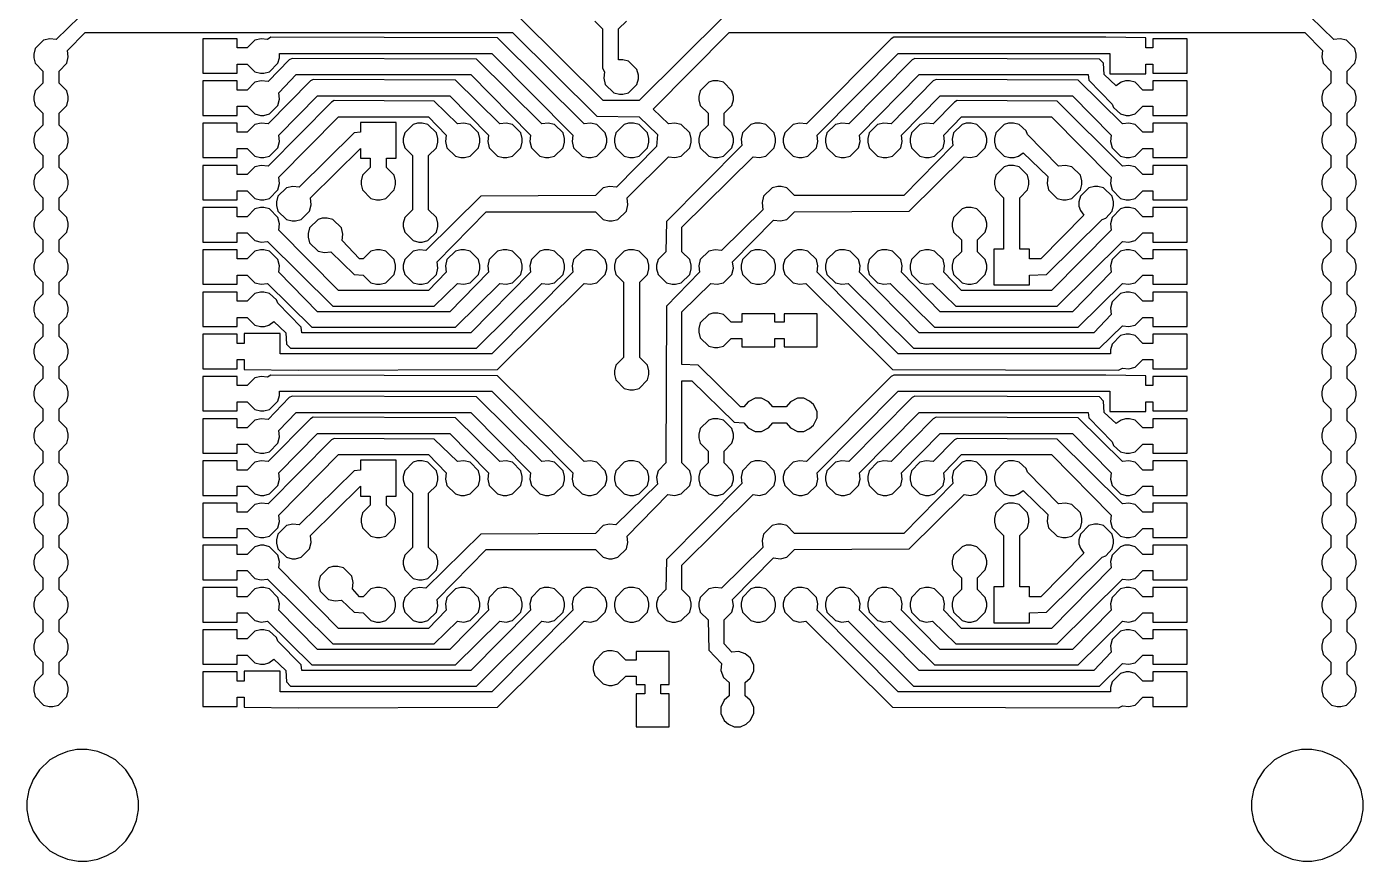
# Model space of a CAD drawing. Header units: millimetres. Extents: x 2 to 82, y 1 to 183.
# Drawn here: x 1.7 to 82.1, y 1.1 to 51.3 of the extents above; entities that cross this region are included whole.
import ezdxf

# ---------------------------------------------------------------- set-up
doc = ezdxf.new("R2010")
doc.units = ezdxf.units.MM
doc.layers.add('Default', color=70, linetype='Continuous')

msp = doc.modelspace()

# ---------------------------------------------------------------- linework, layer by layer
at = {"layer": 'Default'}
for points in [[(4.868333, 51.858333), (3.471333, 50.503667), (3.090333, 50.546), (2.709333, 50.461333), (2.201333, 49.953333), (2.116667, 49.614667), (2.116667, 49.403), (2.201333, 49.064333), (2.667, 48.598667), (2.667, 47.879), (2.201333, 47.413333), (2.116667, 47.074667), (2.116667, 46.863), (2.201333, 46.524333), (2.667, 46.058667), (2.667, 45.339), (2.201333, 44.873333), (2.116667, 44.534667), (2.116667, 44.323), (2.201333, 43.984333), (2.667, 43.518667), (2.667, 42.799), (2.201333, 42.333333), (2.116667, 41.994667), (2.116667, 41.783), (2.201333, 41.444333), (2.667, 40.978667), (2.667, 40.259), (2.201333, 39.793333), (2.116667, 39.454667), (2.116667, 39.243), (2.201333, 38.904333), (2.667, 38.438667), (2.667, 37.719), (2.201333, 37.253333), (2.116667, 36.914667), (2.116667, 36.703), (2.201333, 36.364333), (2.667, 35.898667), (2.667, 35.179), (2.201333, 34.713333), (2.116667, 34.374667), (2.116667, 34.163), (2.201333, 33.824333), (2.667, 33.358667), (2.667, 32.639), (2.201333, 32.173333), (2.116667, 31.834667), (2.116667, 31.623), (2.201333, 31.284333), (2.667, 30.818667), (2.667, 30.099), (2.201333, 29.633333), (2.116667, 29.294667), (2.116667, 29.083), (2.201333, 28.744333), (2.667, 28.278667), (2.667, 27.559), (2.201333, 27.093333), (2.116667, 26.754667), (2.116667, 26.543), (2.201333, 26.204333), (2.667, 25.738667), (2.667, 25.019), (2.201333, 24.553333), (2.116667, 24.214667), (2.116667, 24.003), (2.201333, 23.664333), (2.667, 23.198667), (2.667, 22.479), (2.201333, 22.013333), (2.116667, 21.674667), (2.116667, 21.463), (2.201333, 21.124333), (2.667, 20.658667), (2.667, 19.939), (2.201333, 19.473333), (2.116667, 19.134667), (2.116667, 18.923), (2.201333, 18.584333), (2.667, 18.118667), (2.667, 17.399), (2.201333, 16.933333), (2.116667, 16.594667), (2.116667, 16.383), (2.201333, 16.044333), (2.667, 15.578667), (2.667, 14.859), (2.201333, 14.393333), (2.116667, 14.054667), (2.116667, 13.843), (2.201333, 13.504333), (2.667, 13.038667), (2.667, 12.319), (2.201333, 11.853333), (2.116667, 11.514667), (2.116667, 11.303), (2.201333, 10.964333), (2.709333, 10.456333), (3.048, 10.371667), (3.259667, 10.371667), (3.598333, 10.456333), (4.106333, 10.964333), (4.191, 11.303), (4.191, 11.514667), (4.106333, 11.853333), (3.640667, 12.319), (3.640667, 13.038667), (4.106333, 13.504333), (4.191, 13.843), (4.191, 14.054667), (4.106333, 14.393333), (3.640667, 14.859), (3.640667, 15.578667), (4.106333, 16.044333), (4.191, 16.383), (4.191, 16.594667), (4.106333, 16.933333), (3.640667, 17.399), (3.640667, 18.118667), (4.106333, 18.584333), (4.191, 18.923), (4.191, 19.134667), (4.106333, 19.473333), (3.640667, 19.939), (3.640667, 20.658667), (4.106333, 21.124333), (4.191, 21.463), (4.191, 21.674667), (4.106333, 22.013333), (3.640667, 22.479), (3.640667, 23.198667), (4.106333, 23.664333), (4.191, 24.003), (4.191, 24.214667), (4.106333, 24.553333), (3.640667, 25.019), (3.640667, 25.738667), (4.106333, 26.204333), (4.191, 26.543), (4.191, 26.754667), (4.106333, 27.093333), (3.640667, 27.559), (3.640667, 28.278667), (4.106333, 28.744333), (4.191, 29.083), (4.191, 29.294667), (4.106333, 29.633333), (3.640667, 30.099), (3.640667, 30.818667), (4.106333, 31.284333), (4.191, 31.623), (4.191, 31.834667), (4.106333, 32.173333), (3.640667, 32.639), (3.640667, 33.358667), (4.106333, 33.824333), (4.191, 34.163), (4.191, 34.374667), (4.106333, 34.713333), (3.640667, 35.179), (3.640667, 35.898667), (4.106333, 36.364333), (4.191, 36.703), (4.191, 36.914667), (4.106333, 37.253333), (3.640667, 37.719), (3.640667, 38.438667), (4.106333, 38.904333), (4.191, 39.243), (4.191, 39.454667), (4.106333, 39.793333), (3.640667, 40.259), (3.640667, 40.978667), (4.106333, 41.444333), (4.191, 41.783), (4.191, 41.994667), (4.106333, 42.333333), (3.640667, 42.799), (3.640667, 43.518667), (4.106333, 43.984333), (4.191, 44.323), (4.191, 44.534667), (4.106333, 44.873333), (3.640667, 45.339), (3.640667, 46.058667), (4.106333, 46.524333), (4.191, 46.863), (4.191, 47.074667), (4.106333, 47.413333), (3.640667, 47.879), (3.640667, 48.598667), (4.106333, 49.064333), (4.191, 49.445333), (4.148667, 49.826333), (5.207, 50.927), (30.903333, 50.927), (35.983333, 45.889333), (38.523333, 45.847), (39.624, 44.788667), (39.581667, 44.069), (37.168667, 41.613667), (36.745333, 41.656), (36.364333, 41.571333), (35.898667, 41.105667), (28.998333, 41.063333), (25.696333, 37.803667), (25.315333, 37.846), (24.934333, 37.761333), (24.426333, 37.253333), (24.341667, 36.914667), (24.341667, 36.703), (24.426333, 36.364333), (24.934333, 35.856333), (25.273, 35.771667), (25.484667, 35.771667), (25.823333, 35.856333), (26.331333, 36.364333), (26.416, 36.745333), (26.373667, 37.126333), (29.337, 40.132), (35.898667, 40.132), (36.364333, 39.666333), (36.703, 39.581667), (36.914667, 39.581667), (37.253333, 39.666333), (37.761333, 40.174333), (37.846, 40.555333), (37.803667, 40.978667), (40.301333, 43.434), (40.682333, 43.391667), (41.063333, 43.476333), (41.571333, 43.984333), (41.656, 44.323), (41.656, 44.534667), (41.571333, 44.873333), (41.063333, 45.381333), (40.682333, 45.466), (40.301333, 45.423667), (39.37, 46.312667), (43.942, 50.927), (78.570667, 50.927), (79.629, 49.826333), (79.586667, 49.445333), (79.671333, 49.064333), (80.137, 48.598667), (80.137, 47.879), (79.671333, 47.413333), (79.586667, 47.074667), (79.586667, 46.863), (79.671333, 46.524333), (80.137, 46.058667), (80.137, 45.339), (79.671333, 44.873333), (79.586667, 44.534667), (79.586667, 44.323), (79.671333, 43.984333), (80.137, 43.518667), (80.137, 42.799), (79.671333, 42.333333), (79.586667, 41.994667), (79.586667, 41.783), (79.671333, 41.444333), (80.137, 40.978667), (80.137, 40.259), (79.671333, 39.793333), (79.586667, 39.454667), (79.586667, 39.243), (79.671333, 38.904333), (80.137, 38.438667), (80.137, 37.719), (79.671333, 37.253333), (79.586667, 36.914667), (79.586667, 36.703), (79.671333, 36.364333), (80.137, 35.898667), (80.137, 35.179), (79.671333, 34.713333), (79.586667, 34.374667), (79.586667, 34.163), (79.671333, 33.824333), (80.137, 33.358667), (80.137, 32.639), (79.671333, 32.173333), (79.586667, 31.834667), (79.586667, 31.623), (79.671333, 31.284333), (80.137, 30.818667), (80.137, 30.099), (79.671333, 29.633333), (79.586667, 29.294667), (79.586667, 29.083), (79.671333, 28.744333), (80.137, 28.278667), (80.137, 27.559), (79.671333, 27.093333), (79.586667, 26.754667), (79.586667, 26.543), (79.671333, 26.204333), (80.137, 25.738667), (80.137, 25.019), (79.671333, 24.553333), (79.586667, 24.214667), (79.586667, 24.003), (79.671333, 23.664333), (80.137, 23.198667), (80.137, 22.479), (79.671333, 22.013333), (79.586667, 21.674667), (79.586667, 21.463), (79.671333, 21.124333), (80.137, 20.658667), (80.137, 19.939), (79.671333, 19.473333), (79.586667, 19.134667), (79.586667, 18.923), (79.671333, 18.584333), (80.137, 18.118667), (80.137, 17.399), (79.671333, 16.933333), (79.586667, 16.594667), (79.586667, 16.383), (79.671333, 16.044333), (80.137, 15.578667), (80.137, 14.859), (79.671333, 14.393333), (79.586667, 14.054667), (79.586667, 13.843), (79.671333, 13.504333), (80.137, 13.038667), (80.137, 12.319), (79.671333, 11.853333), (79.586667, 11.514667), (79.586667, 11.303), (79.671333, 10.964333), (80.179333, 10.456333), (80.518, 10.371667), (80.729667, 10.371667), (81.068333, 10.456333), (81.576333, 10.964333), (81.661, 11.303), (81.661, 11.514667), (81.576333, 11.853333), (81.110667, 12.319), (81.110667, 13.038667), (81.576333, 13.504333), (81.661, 13.843), (81.661, 14.054667), (81.576333, 14.393333), (81.110667, 14.859), (81.110667, 15.578667), (81.576333, 16.044333), (81.661, 16.383), (81.661, 16.594667), (81.576333, 16.933333), (81.110667, 17.399), (81.110667, 18.118667), (81.576333, 18.584333), (81.661, 18.923), (81.661, 19.134667), (81.576333, 19.473333), (81.110667, 19.939), (81.110667, 20.658667), (81.576333, 21.124333), (81.661, 21.463), (81.661, 21.674667), (81.576333, 22.013333), (81.110667, 22.479), (81.110667, 23.198667), (81.576333, 23.664333), (81.661, 24.003), (81.661, 24.214667), (81.576333, 24.553333), (81.110667, 25.019), (81.110667, 25.738667), (81.576333, 26.204333), (81.661, 26.543), (81.661, 26.754667), (81.576333, 27.093333), (81.110667, 27.559), (81.110667, 28.278667), (81.576333, 28.744333), (81.661, 29.083), (81.661, 29.294667), (81.576333, 29.633333), (81.110667, 30.099), (81.110667, 30.818667), (81.576333, 31.284333), (81.661, 31.623), (81.661, 31.834667), (81.576333, 32.173333), (81.110667, 32.639), (81.110667, 33.358667), (81.576333, 33.824333), (81.661, 34.163), (81.661, 34.374667), (81.576333, 34.713333), (81.110667, 35.179), (81.110667, 35.898667), (81.576333, 36.364333), (81.661, 36.703), (81.661, 36.914667), (81.576333, 37.253333), (81.110667, 37.719), (81.110667, 38.438667), (81.576333, 38.904333), (81.661, 39.243), (81.661, 39.454667), (81.576333, 39.793333), (81.110667, 40.259), (81.110667, 40.978667), (81.576333, 41.444333), (81.661, 41.783), (81.661, 41.994667), (81.576333, 42.333333), (81.110667, 42.799), (81.110667, 43.518667), (81.576333, 43.984333), (81.661, 44.323), (81.661, 44.534667), (81.576333, 44.873333), (81.110667, 45.339), (81.110667, 46.058667), (81.576333, 46.524333), (81.661, 46.863), (81.661, 47.074667), (81.576333, 47.413333), (81.110667, 47.879), (81.110667, 48.598667), (81.576333, 49.064333), (81.661, 49.403), (81.661, 49.614667), (81.576333, 49.953333), (81.068333, 50.461333), (80.687333, 50.546), (80.306333, 50.503667), (78.909333, 51.858333)], [(43.603333, 51.858333), (38.523333, 46.820667), (36.364333, 46.820667), (31.284333, 51.858333)], [(35.856333, 51.604333), (36.322, 51.138667), (36.322, 48.768), (36.449, 48.556333), (36.406667, 48.175333), (36.491333, 47.794333), (36.999333, 47.286333), (37.338, 47.201667), (37.549667, 47.201667), (37.888333, 47.286333), (38.396333, 47.794333), (38.481, 48.133), (38.481, 48.344667), (38.396333, 48.683333), (37.888333, 49.191333), (37.549667, 49.276), (37.295667, 49.276), (37.295667, 51.138667), (37.761333, 51.604333)], [(16.383, 50.630667), (16.383, 50.630667), (16.171333, 50.503667), (15.790333, 50.546), (15.409333, 50.461333), (14.943667, 49.995667), (14.351, 49.995667), (14.351, 50.546), (12.276667, 50.546), (12.276667, 48.471667), (14.351, 48.471667), (14.351, 49.022), (14.943667, 49.022), (15.409333, 48.556333), (15.748, 48.471667), (15.959667, 48.471667), (16.298333, 48.556333), (16.806333, 49.064333), (16.891, 49.403), (16.891, 49.657), (29.675667, 49.657), (34.544, 44.746333), (34.501667, 44.365333), (34.586333, 43.984333), (35.094333, 43.476333), (35.433, 43.391667), (35.644667, 43.391667), (35.983333, 43.476333), (36.491333, 43.984333), (36.576, 44.323), (36.576, 44.534667), (36.491333, 44.873333), (35.983333, 45.381333), (35.602333, 45.466), (35.221333, 45.423667), (30.014333, 50.588333), (16.383, 50.630667)], [(53.848, 50.630667), (53.848, 50.630667), (53.678667, 50.546), (48.598667, 45.423667), (48.175333, 45.466), (47.794333, 45.381333), (47.286333, 44.873333), (47.201667, 44.534667), (47.201667, 44.323), (47.286333, 43.984333), (47.794333, 43.476333), (48.133, 43.391667), (48.344667, 43.391667), (48.683333, 43.476333), (49.191333, 43.984333), (49.276, 44.365333), (49.233667, 44.746333), (54.102, 49.657), (66.844333, 49.657), (66.844333, 48.429333), (69.003333, 48.429333), (69.003333, 49.022), (69.426667, 49.022), (69.426667, 48.471667), (71.501, 48.471667), (71.501, 50.546), (69.426667, 50.546), (69.426667, 49.995667), (69.003333, 49.995667), (69.003333, 50.588333), (66.590333, 50.630667), (53.848, 50.630667)], [(17.653, 49.360667), (17.653, 49.360667), (17.483667, 49.276), (16.213667, 47.963667), (15.790333, 48.006), (15.409333, 47.921333), (14.943667, 47.455667), (14.351, 47.455667), (14.351, 48.006), (12.276667, 48.006), (12.276667, 45.931667), (14.351, 45.931667), (14.351, 46.482), (14.943667, 46.482), (15.409333, 46.016333), (15.748, 45.931667), (15.959667, 45.931667), (16.298333, 46.016333), (16.806333, 46.524333), (16.891, 46.905333), (16.848667, 47.286333), (17.907, 48.387), (28.405667, 48.387), (32.004, 44.746333), (31.961667, 44.365333), (32.046333, 43.984333), (32.554333, 43.476333), (32.893, 43.391667), (33.104667, 43.391667), (33.443333, 43.476333), (33.951333, 43.984333), (34.036, 44.323), (34.036, 44.534667), (33.951333, 44.873333), (33.443333, 45.381333), (33.062333, 45.466), (32.681333, 45.423667), (28.744333, 49.318333), (17.653, 49.360667)], [(55.118, 49.360667), (55.118, 49.360667), (54.948667, 49.276), (51.138667, 45.423667), (50.715333, 45.466), (50.334333, 45.381333), (49.826333, 44.873333), (49.741667, 44.534667), (49.741667, 44.323), (49.826333, 43.984333), (50.334333, 43.476333), (50.673, 43.391667), (50.884667, 43.391667), (51.223333, 43.476333), (51.731333, 43.984333), (51.816, 44.365333), (51.773667, 44.746333), (55.372, 48.387), (65.532, 48.387), (65.574333, 48.048333), (66.971333, 46.609), (67.056, 46.397333), (67.479333, 46.016333), (67.818, 45.931667), (68.029667, 45.931667), (68.368333, 46.016333), (68.834, 46.482), (69.426667, 46.482), (69.426667, 45.931667), (71.501, 45.931667), (71.501, 48.006), (69.426667, 48.006), (69.426667, 47.455667), (68.834, 47.455667), (68.368333, 47.921333), (68.029667, 48.006), (67.775667, 48.006), (67.521667, 47.921333), (67.225333, 47.709667), (66.505667, 48.387), (66.463333, 49.064333), (66.209333, 49.318333), (55.118, 49.360667)], [(18.923, 48.090667), (18.923, 48.090667), (18.753667, 48.006), (16.213667, 45.423667), (15.790333, 45.466), (15.409333, 45.381333), (14.943667, 44.915667), (14.351, 44.915667), (14.351, 45.466), (12.276667, 45.466), (12.276667, 43.391667), (14.351, 43.391667), (14.351, 43.942), (14.943667, 43.942), (15.409333, 43.476333), (15.748, 43.391667), (15.959667, 43.391667), (16.298333, 43.476333), (16.806333, 43.984333), (16.891, 44.365333), (16.848667, 44.746333), (19.177, 47.117), (27.135667, 47.117), (29.464, 44.746333), (29.421667, 44.365333), (29.506333, 43.984333), (30.014333, 43.476333), (30.353, 43.391667), (30.564667, 43.391667), (30.903333, 43.476333), (31.411333, 43.984333), (31.496, 44.323), (31.496, 44.534667), (31.411333, 44.873333), (30.903333, 45.381333), (30.522333, 45.466), (30.141333, 45.423667), (27.474333, 48.048333), (18.923, 48.090667)], [(42.968333, 48.006), (42.968333, 48.006), (42.714333, 47.921333), (42.206333, 47.413333), (42.121667, 47.074667), (42.121667, 46.863), (42.206333, 46.524333), (42.672, 46.058667), (42.672, 45.339), (42.206333, 44.873333), (42.121667, 44.534667), (42.121667, 44.323), (42.206333, 43.984333), (42.714333, 43.476333), (43.053, 43.391667), (43.264667, 43.391667), (43.603333, 43.476333), (44.111333, 43.984333), (44.196, 44.323), (44.196, 44.534667), (44.111333, 44.873333), (43.645667, 45.339), (43.645667, 46.058667), (44.111333, 46.524333), (44.196, 46.863), (44.196, 47.074667), (44.111333, 47.413333), (43.603333, 47.921333), (43.264667, 48.006), (42.968333, 48.006)], [(56.388, 48.090667), (56.388, 48.090667), (56.218667, 48.006), (53.678667, 45.423667), (53.255333, 45.466), (52.874333, 45.381333), (52.366333, 44.873333), (52.281667, 44.534667), (52.281667, 44.323), (52.366333, 43.984333), (52.874333, 43.476333), (53.213, 43.391667), (53.424667, 43.391667), (53.763333, 43.476333), (54.271333, 43.984333), (54.356, 44.365333), (54.313667, 44.746333), (56.642, 47.117), (64.600667, 47.117), (66.929, 44.746333), (66.886667, 44.365333), (66.971333, 43.984333), (67.479333, 43.476333), (67.818, 43.391667), (68.029667, 43.391667), (68.368333, 43.476333), (68.834, 43.942), (69.426667, 43.942), (69.426667, 43.391667), (71.501, 43.391667), (71.501, 45.466), (69.426667, 45.466), (69.426667, 44.915667), (68.834, 44.915667), (68.368333, 45.381333), (67.987333, 45.466), (67.606333, 45.423667), (64.939333, 48.048333), (56.388, 48.090667)], [(20.193, 46.820667), (20.193, 46.820667), (20.023667, 46.736), (16.213667, 42.883667), (15.790333, 42.926), (15.409333, 42.841333), (14.943667, 42.375667), (14.351, 42.375667), (14.351, 42.926), (12.276667, 42.926), (12.276667, 40.851667), (14.351, 40.851667), (14.351, 41.402), (14.943667, 41.402), (15.409333, 40.936333), (15.748, 40.851667), (15.959667, 40.851667), (16.298333, 40.936333), (16.806333, 41.444333), (16.891, 41.825333), (16.848667, 42.206333), (20.447, 45.847), (25.865667, 45.847), (26.924, 44.746333), (26.881667, 44.365333), (26.966333, 43.984333), (27.474333, 43.476333), (27.813, 43.391667), (28.024667, 43.391667), (28.363333, 43.476333), (28.871333, 43.984333), (28.956, 44.323), (28.956, 44.534667), (28.871333, 44.873333), (28.363333, 45.381333), (27.982333, 45.466), (27.601333, 45.423667), (26.204333, 46.778333), (20.193, 46.820667)], [(57.658, 46.820667), (57.658, 46.820667), (57.488667, 46.736), (56.218667, 45.423667), (55.795333, 45.466), (55.414333, 45.381333), (54.906333, 44.873333), (54.821667, 44.534667), (54.821667, 44.323), (54.906333, 43.984333), (55.414333, 43.476333), (55.753, 43.391667), (55.964667, 43.391667), (56.303333, 43.476333), (56.811333, 43.984333), (56.896, 44.365333), (56.853667, 44.746333), (57.912, 45.847), (63.330667, 45.847), (66.929, 42.206333), (66.886667, 41.825333), (66.971333, 41.444333), (67.479333, 40.936333), (67.818, 40.851667), (68.029667, 40.851667), (68.368333, 40.936333), (68.834, 41.402), (69.426667, 41.402), (69.426667, 40.851667), (71.501, 40.851667), (71.501, 42.926), (69.426667, 42.926), (69.426667, 42.375667), (68.834, 42.375667), (68.368333, 42.841333), (67.987333, 42.926), (67.606333, 42.883667), (63.669333, 46.778333), (57.658, 46.820667)], [(21.759333, 45.508333), (21.759333, 45.508333), (21.759333, 44.915667), (21.378333, 44.873333), (18.076333, 41.613667), (17.695333, 41.656), (17.314333, 41.571333), (16.806333, 41.063333), (16.721667, 40.724667), (16.721667, 40.513), (16.806333, 40.174333), (17.314333, 39.666333), (17.653, 39.581667), (17.864667, 39.581667), (18.203333, 39.666333), (18.711333, 40.174333), (18.796, 40.555333), (18.753667, 40.978667), (21.759333, 43.942), (21.759333, 43.349333), (22.352, 43.349333), (22.352, 42.799), (21.886333, 42.333333), (21.801667, 41.994667), (21.801667, 41.783), (21.886333, 41.444333), (22.394333, 40.936333), (22.733, 40.851667), (22.944667, 40.851667), (23.283333, 40.936333), (23.791333, 41.444333), (23.876, 41.783), (23.876, 41.994667), (23.791333, 42.333333), (23.325667, 42.799), (23.325667, 43.349333), (23.918333, 43.349333), (23.918333, 45.508333), (21.759333, 45.508333)], [(25.188333, 45.466), (25.188333, 45.466), (24.934333, 45.381333), (24.426333, 44.873333), (24.341667, 44.534667), (24.341667, 44.323), (24.426333, 43.984333), (24.892, 43.518667), (24.892, 40.259), (24.426333, 39.793333), (24.341667, 39.454667), (24.341667, 39.243), (24.426333, 38.904333), (24.934333, 38.396333), (25.273, 38.311667), (25.484667, 38.311667), (25.823333, 38.396333), (26.331333, 38.904333), (26.416, 39.243), (26.416, 39.454667), (26.331333, 39.793333), (25.865667, 40.259), (25.865667, 43.518667), (26.331333, 43.984333), (26.416, 44.323), (26.416, 44.534667), (26.331333, 44.873333), (25.823333, 45.381333), (25.484667, 45.466), (25.188333, 45.466)], [(58.208333, 45.466), (58.208333, 45.466), (57.954333, 45.381333), (57.446333, 44.873333), (57.361667, 44.492333), (57.404, 44.111333), (54.440667, 41.105667), (47.879, 41.105667), (47.413333, 41.571333), (47.074667, 41.656), (46.863, 41.656), (46.524333, 41.571333), (46.016333, 41.063333), (45.931667, 40.682333), (45.974, 40.259), (43.476333, 37.803667), (43.095333, 37.846), (42.714333, 37.761333), (42.206333, 37.253333), (42.121667, 36.872333), (42.164, 36.491333), (40.174333, 34.459333), (40.132, 25.019), (39.666333, 24.553333), (39.581667, 24.172333), (39.624, 23.749), (37.126333, 21.293667), (36.745333, 21.336), (36.364333, 21.251333), (35.898667, 20.785667), (28.998333, 20.743333), (25.696333, 17.483667), (25.315333, 17.526), (24.934333, 17.441333), (24.426333, 16.933333), (24.341667, 16.594667), (24.341667, 16.383), (24.426333, 16.044333), (24.934333, 15.536333), (25.273, 15.451667), (25.484667, 15.451667), (25.823333, 15.536333), (26.331333, 16.044333), (26.416, 16.425333), (26.373667, 16.806333), (29.337, 19.812), (35.898667, 19.812), (36.364333, 19.346333), (36.703, 19.261667), (36.914667, 19.261667), (37.253333, 19.346333), (37.761333, 19.854333), (37.846, 20.235333), (37.803667, 20.616333), (40.259, 23.114), (40.682333, 23.071667), (41.063333, 23.156333), (41.571333, 23.664333), (41.656, 24.003), (41.656, 24.214667), (41.571333, 24.553333), (41.105667, 25.019), (41.105667, 29.972), (41.698333, 29.972), (44.238333, 27.474333), (44.831, 27.432), (45.085, 27.135667), (45.508333, 26.924), (45.889333, 26.924), (46.312667, 27.135667), (46.566667, 27.432), (47.371, 27.432), (47.625, 27.135667), (48.048333, 26.924), (48.429333, 26.924), (48.768, 27.093333), (49.022, 27.305), (49.233667, 27.728333), (49.233667, 28.109333), (49.022, 28.532667), (48.768, 28.744333), (48.429333, 28.913667), (48.048333, 28.913667), (47.625, 28.702), (47.371, 28.405667), (46.566667, 28.405667), (46.312667, 28.702), (45.889333, 28.913667), (45.508333, 28.913667), (45.085, 28.702), (44.831, 28.405667), (44.619333, 28.405667), (42.079333, 30.903333), (41.105667, 30.945667), (41.105667, 34.120667), (42.841333, 35.814), (43.222333, 35.771667), (43.603333, 35.856333), (44.111333, 36.364333), (44.196, 36.745333), (44.153667, 37.126333), (46.609, 39.624), (47.032333, 39.581667), (47.413333, 39.666333), (47.879, 40.132), (54.779333, 40.174333), (58.081333, 43.434), (58.462333, 43.391667), (58.843333, 43.476333), (59.351333, 43.984333), (59.436, 44.323), (59.436, 44.534667), (59.351333, 44.873333), (58.843333, 45.381333), (58.504667, 45.466), (58.208333, 45.466)], [(37.888333, 45.466), (37.888333, 45.466), (37.634333, 45.381333), (37.126333, 44.873333), (37.041667, 44.534667), (37.041667, 44.323), (37.126333, 43.984333), (37.634333, 43.476333), (37.973, 43.391667), (38.184667, 43.391667), (38.523333, 43.476333), (39.031333, 43.984333), (39.116, 44.323), (39.116, 44.534667), (39.031333, 44.873333), (38.523333, 45.381333), (38.184667, 45.466), (37.888333, 45.466)], [(45.508333, 45.466), (45.508333, 45.466), (45.254333, 45.381333), (44.746333, 44.873333), (44.661667, 44.492333), (44.704, 44.111333), (40.174333, 39.539333), (40.132, 37.719), (39.666333, 37.253333), (39.581667, 36.914667), (39.581667, 36.703), (39.666333, 36.364333), (40.174333, 35.856333), (40.513, 35.771667), (40.724667, 35.771667), (41.063333, 35.856333), (41.571333, 36.364333), (41.656, 36.703), (41.656, 36.914667), (41.571333, 37.253333), (41.105667, 37.719), (41.105667, 39.200667), (45.381333, 43.434), (45.762333, 43.391667), (46.143333, 43.476333), (46.651333, 43.984333), (46.736, 44.323), (46.736, 44.534667), (46.651333, 44.873333), (46.143333, 45.381333), (45.804667, 45.466), (45.508333, 45.466)], [(60.748333, 45.466), (60.748333, 45.466), (60.494333, 45.381333), (59.986333, 44.873333), (59.901667, 44.534667), (59.901667, 44.323), (59.986333, 43.984333), (60.494333, 43.476333), (60.833, 43.391667), (61.087, 43.391667), (61.341, 43.476333), (61.637333, 43.688), (63.119, 42.248667), (63.076667, 41.825333), (63.161333, 41.444333), (63.669333, 40.936333), (64.008, 40.851667), (64.219667, 40.851667), (64.558333, 40.936333), (65.066333, 41.444333), (65.151, 41.783), (65.151, 41.994667), (65.066333, 42.333333), (64.558333, 42.841333), (64.177333, 42.926), (63.754, 42.883667), (61.891333, 44.788667), (61.806667, 45.000333), (61.383333, 45.381333), (61.044667, 45.466), (60.748333, 45.466)], [(60.748333, 42.926), (60.748333, 42.926), (60.494333, 42.841333), (59.986333, 42.333333), (59.901667, 41.994667), (59.901667, 41.783), (59.986333, 41.444333), (60.452, 40.978667), (60.452, 37.888333), (59.859333, 37.888333), (59.859333, 35.729333), (62.018333, 35.729333), (62.018333, 36.322), (63.034333, 36.364333), (66.378667, 39.666333), (66.590333, 39.751), (66.971333, 40.174333), (67.056, 40.513), (67.056, 40.724667), (66.971333, 41.063333), (66.463333, 41.571333), (66.124667, 41.656), (65.913, 41.656), (65.574333, 41.571333), (65.066333, 41.063333), (64.981667, 40.724667), (64.981667, 40.470667), (65.066333, 40.216667), (65.278, 39.920333), (62.695667, 37.295667), (62.018333, 37.295667), (62.018333, 37.888333), (61.425667, 37.888333), (61.425667, 40.978667), (61.891333, 41.444333), (61.976, 41.783), (61.976, 41.994667), (61.891333, 42.333333), (61.383333, 42.841333), (61.044667, 42.926), (60.748333, 42.926)], [(12.276667, 40.386), (12.276667, 40.386), (12.276667, 38.311667), (14.351, 38.311667), (14.351, 38.862), (14.943667, 38.862), (15.409333, 38.396333), (15.790333, 38.311667), (16.171333, 38.354), (20.108333, 34.459333), (26.204333, 34.459333), (27.601333, 35.814), (27.982333, 35.771667), (28.363333, 35.856333), (28.871333, 36.364333), (28.956, 36.703), (28.956, 36.914667), (28.871333, 37.253333), (28.363333, 37.761333), (28.024667, 37.846), (27.813, 37.846), (27.474333, 37.761333), (26.966333, 37.253333), (26.881667, 36.872333), (26.924, 36.491333), (25.865667, 35.390667), (20.447, 35.390667), (16.848667, 39.031333), (16.891, 39.412333), (16.806333, 39.793333), (16.298333, 40.301333), (15.959667, 40.386), (15.748, 40.386), (15.409333, 40.301333), (14.943667, 39.835667), (14.351, 39.835667), (14.351, 40.386), (12.276667, 40.386)], [(67.733333, 40.386), (67.733333, 40.386), (67.479333, 40.301333), (66.971333, 39.793333), (66.886667, 39.412333), (66.929, 39.031333), (63.330667, 35.390667), (57.912, 35.390667), (56.853667, 36.491333), (56.896, 36.872333), (56.811333, 37.253333), (56.303333, 37.761333), (55.964667, 37.846), (55.753, 37.846), (55.414333, 37.761333), (54.906333, 37.253333), (54.821667, 36.914667), (54.821667, 36.703), (54.906333, 36.364333), (55.414333, 35.856333), (55.795333, 35.771667), (56.176333, 35.814), (57.573333, 34.459333), (63.669333, 34.459333), (67.606333, 38.354), (67.987333, 38.311667), (68.368333, 38.396333), (68.834, 38.862), (69.426667, 38.862), (69.426667, 38.311667), (71.501, 38.311667), (71.501, 40.386), (69.426667, 40.386), (69.426667, 39.835667), (68.834, 39.835667), (68.368333, 40.301333), (68.029667, 40.386), (67.733333, 40.386)], [(58.208333, 40.386), (58.208333, 40.386), (57.954333, 40.301333), (57.446333, 39.793333), (57.361667, 39.454667), (57.361667, 39.243), (57.446333, 38.904333), (57.912, 38.438667), (57.912, 37.719), (57.446333, 37.253333), (57.361667, 36.914667), (57.361667, 36.703), (57.446333, 36.364333), (57.954333, 35.856333), (58.293, 35.771667), (58.504667, 35.771667), (58.843333, 35.856333), (59.351333, 36.364333), (59.436, 36.703), (59.436, 36.914667), (59.351333, 37.253333), (58.885667, 37.719), (58.885667, 38.438667), (59.351333, 38.904333), (59.436, 39.243), (59.436, 39.454667), (59.351333, 39.793333), (58.843333, 40.301333), (58.504667, 40.386), (58.208333, 40.386)], [(19.473333, 39.751), (19.473333, 39.751), (19.219333, 39.666333), (18.711333, 39.158333), (18.626667, 38.819667), (18.626667, 38.608), (18.711333, 38.269333), (19.219333, 37.761333), (19.600333, 37.676667), (19.981333, 37.719), (21.378333, 36.364333), (21.928667, 36.322), (22.394333, 35.856333), (22.733, 35.771667), (22.944667, 35.771667), (23.283333, 35.856333), (23.791333, 36.364333), (23.876, 36.703), (23.876, 36.914667), (23.791333, 37.253333), (23.283333, 37.761333), (22.944667, 37.846), (22.733, 37.846), (22.394333, 37.761333), (21.928667, 37.295667), (21.717, 37.295667), (20.658667, 38.396333), (20.701, 38.777333), (20.616333, 39.158333), (20.108333, 39.666333), (19.769667, 39.751), (19.473333, 39.751)], [(12.276667, 37.846), (12.276667, 37.846), (12.276667, 35.771667), (14.351, 35.771667), (14.351, 36.322), (14.943667, 36.322), (15.409333, 35.856333), (15.790333, 35.771667), (16.171333, 35.814), (18.838333, 33.189333), (27.474333, 33.189333), (30.141333, 35.814), (30.522333, 35.771667), (30.903333, 35.856333), (31.411333, 36.364333), (31.496, 36.703), (31.496, 36.914667), (31.411333, 37.253333), (30.903333, 37.761333), (30.564667, 37.846), (30.353, 37.846), (30.014333, 37.761333), (29.506333, 37.253333), (29.421667, 36.872333), (29.464, 36.491333), (27.135667, 34.120667), (19.177, 34.120667), (16.848667, 36.491333), (16.891, 36.872333), (16.806333, 37.253333), (16.298333, 37.761333), (15.959667, 37.846), (15.748, 37.846), (15.409333, 37.761333), (14.943667, 37.295667), (14.351, 37.295667), (14.351, 37.846), (12.276667, 37.846)], [(32.808333, 37.846), (32.808333, 37.846), (32.554333, 37.761333), (32.046333, 37.253333), (31.961667, 36.872333), (32.004, 36.491333), (28.405667, 32.850667), (18.245667, 32.850667), (18.203333, 33.189333), (16.806333, 34.628667), (16.721667, 34.840333), (16.298333, 35.221333), (15.959667, 35.306), (15.748, 35.306), (15.409333, 35.221333), (14.943667, 34.755667), (14.351, 34.755667), (14.351, 35.306), (12.276667, 35.306), (12.276667, 33.231667), (14.351, 33.231667), (14.351, 33.782), (14.943667, 33.782), (15.409333, 33.316333), (15.748, 33.231667), (16.002, 33.231667), (16.256, 33.316333), (16.552333, 33.528), (17.272, 32.850667), (17.314333, 32.173333), (17.568333, 31.919333), (28.744333, 31.919333), (32.681333, 35.814), (33.062333, 35.771667), (33.443333, 35.856333), (33.951333, 36.364333), (34.036, 36.703), (34.036, 36.914667), (33.951333, 37.253333), (33.443333, 37.761333), (33.104667, 37.846), (32.808333, 37.846)], [(35.348333, 37.846), (35.348333, 37.846), (35.094333, 37.761333), (34.586333, 37.253333), (34.501667, 36.872333), (34.544, 36.491333), (29.675667, 31.580667), (16.933333, 31.580667), (16.933333, 32.808333), (14.774333, 32.808333), (14.774333, 32.215667), (14.351, 32.215667), (14.351, 32.766), (12.276667, 32.766), (12.276667, 30.691667), (14.351, 30.691667), (14.351, 31.242), (14.774333, 31.242), (14.774333, 30.649333), (18.034, 30.607), (30.014333, 30.649333), (35.221333, 35.814), (35.602333, 35.771667), (35.983333, 35.856333), (36.491333, 36.364333), (36.576, 36.703), (36.576, 36.914667), (36.491333, 37.253333), (35.983333, 37.761333), (35.644667, 37.846), (35.348333, 37.846)], [(37.888333, 37.846), (37.888333, 37.846), (37.634333, 37.761333), (37.126333, 37.253333), (37.041667, 36.914667), (37.041667, 36.703), (37.126333, 36.364333), (37.592, 35.898667), (37.592, 31.369), (37.126333, 30.903333), (37.041667, 30.564667), (37.041667, 30.353), (37.126333, 30.014333), (37.634333, 29.506333), (37.973, 29.421667), (38.184667, 29.421667), (38.523333, 29.506333), (39.031333, 30.014333), (39.116, 30.353), (39.116, 30.564667), (39.031333, 30.903333), (38.565667, 31.369), (38.565667, 35.898667), (39.031333, 36.364333), (39.116, 36.703), (39.116, 36.914667), (39.031333, 37.253333), (38.523333, 37.761333), (38.184667, 37.846), (37.888333, 37.846)], [(45.508333, 37.846), (45.508333, 37.846), (45.254333, 37.761333), (44.746333, 37.253333), (44.661667, 36.914667), (44.661667, 36.703), (44.746333, 36.364333), (45.254333, 35.856333), (45.593, 35.771667), (45.804667, 35.771667), (46.143333, 35.856333), (46.651333, 36.364333), (46.736, 36.703), (46.736, 36.914667), (46.651333, 37.253333), (46.143333, 37.761333), (45.804667, 37.846), (45.508333, 37.846)], [(48.048333, 37.846), (48.048333, 37.846), (47.794333, 37.761333), (47.286333, 37.253333), (47.201667, 36.914667), (47.201667, 36.703), (47.286333, 36.364333), (47.794333, 35.856333), (48.175333, 35.771667), (48.556333, 35.814), (53.763333, 30.649333), (67.352333, 30.607), (67.606333, 30.734), (67.987333, 30.691667), (68.368333, 30.776333), (68.834, 31.242), (69.426667, 31.242), (69.426667, 30.691667), (71.501, 30.691667), (71.501, 32.766), (69.426667, 32.766), (69.426667, 32.215667), (68.834, 32.215667), (68.368333, 32.681333), (68.029667, 32.766), (67.818, 32.766), (67.479333, 32.681333), (66.971333, 32.173333), (66.886667, 31.834667), (66.886667, 31.580667), (54.102, 31.580667), (49.233667, 36.491333), (49.276, 36.872333), (49.191333, 37.253333), (48.683333, 37.761333), (48.344667, 37.846), (48.048333, 37.846)], [(50.588333, 37.846), (50.588333, 37.846), (50.334333, 37.761333), (49.826333, 37.253333), (49.741667, 36.914667), (49.741667, 36.703), (49.826333, 36.364333), (50.334333, 35.856333), (50.715333, 35.771667), (51.096333, 35.814), (55.033333, 31.919333), (66.209333, 31.919333), (67.606333, 33.274), (67.987333, 33.231667), (68.368333, 33.316333), (68.834, 33.782), (69.426667, 33.782), (69.426667, 33.231667), (71.501, 33.231667), (71.501, 35.306), (69.426667, 35.306), (69.426667, 34.755667), (68.834, 34.755667), (68.368333, 35.221333), (68.029667, 35.306), (67.818, 35.306), (67.479333, 35.221333), (66.971333, 34.713333), (66.886667, 34.332333), (66.929, 33.951333), (65.870667, 32.850667), (55.372, 32.850667), (51.773667, 36.491333), (51.816, 36.872333), (51.731333, 37.253333), (51.223333, 37.761333), (50.884667, 37.846), (50.588333, 37.846)], [(53.128333, 37.846), (53.128333, 37.846), (52.874333, 37.761333), (52.366333, 37.253333), (52.281667, 36.914667), (52.281667, 36.703), (52.366333, 36.364333), (52.874333, 35.856333), (53.255333, 35.771667), (53.636333, 35.814), (56.303333, 33.189333), (64.939333, 33.189333), (67.606333, 35.814), (67.987333, 35.771667), (68.368333, 35.856333), (68.834, 36.322), (69.426667, 36.322), (69.426667, 35.771667), (71.501, 35.771667), (71.501, 37.846), (69.426667, 37.846), (69.426667, 37.295667), (68.834, 37.295667), (68.368333, 37.761333), (68.029667, 37.846), (67.818, 37.846), (67.479333, 37.761333), (66.971333, 37.253333), (66.886667, 36.872333), (66.929, 36.491333), (64.600667, 34.120667), (56.642, 34.120667), (54.313667, 36.491333), (54.356, 36.872333), (54.271333, 37.253333), (53.763333, 37.761333), (53.424667, 37.846), (53.128333, 37.846)], [(42.968333, 34.036), (42.968333, 34.036), (42.714333, 33.951333), (42.206333, 33.443333), (42.121667, 33.104667), (42.121667, 32.893), (42.206333, 32.554333), (42.714333, 32.046333), (43.053, 31.961667), (43.264667, 31.961667), (43.603333, 32.046333), (44.069, 32.512), (44.704, 32.512), (44.704, 32.004), (46.693667, 32.004), (46.693667, 32.512), (47.244, 32.512), (47.244, 32.004), (49.233667, 32.004), (49.233667, 33.993667), (47.244, 33.993667), (47.244, 33.485667), (46.693667, 33.485667), (46.693667, 33.993667), (44.704, 33.993667), (44.704, 33.485667), (44.069, 33.485667), (43.603333, 33.951333), (43.264667, 34.036), (42.968333, 34.036)], [(16.383, 30.310667), (16.383, 30.310667), (16.171333, 30.183667), (15.790333, 30.226), (15.409333, 30.141333), (14.943667, 29.675667), (14.351, 29.675667), (14.351, 30.226), (12.276667, 30.226), (12.276667, 28.151667), (14.351, 28.151667), (14.351, 28.702), (14.943667, 28.702), (15.409333, 28.236333), (15.748, 28.151667), (15.959667, 28.151667), (16.298333, 28.236333), (16.806333, 28.744333), (16.891, 29.083), (16.891, 29.337), (29.675667, 29.337), (34.544, 24.426333), (34.501667, 24.045333), (34.586333, 23.664333), (35.094333, 23.156333), (35.433, 23.071667), (35.644667, 23.071667), (35.983333, 23.156333), (36.491333, 23.664333), (36.576, 24.003), (36.576, 24.214667), (36.491333, 24.553333), (35.983333, 25.061333), (35.602333, 25.146), (35.221333, 25.103667), (30.014333, 30.268333), (16.383, 30.310667)], [(53.848, 30.310667), (53.848, 30.310667), (53.678667, 30.226), (48.598667, 25.103667), (48.175333, 25.146), (47.794333, 25.061333), (47.286333, 24.553333), (47.201667, 24.214667), (47.201667, 24.003), (47.286333, 23.664333), (47.794333, 23.156333), (48.133, 23.071667), (48.344667, 23.071667), (48.683333, 23.156333), (49.191333, 23.664333), (49.276, 24.045333), (49.233667, 24.426333), (54.102, 29.337), (66.844333, 29.337), (66.844333, 28.109333), (69.003333, 28.109333), (69.003333, 28.702), (69.426667, 28.702), (69.426667, 28.151667), (71.501, 28.151667), (71.501, 30.226), (69.426667, 30.226), (69.426667, 29.675667), (69.003333, 29.675667), (69.003333, 30.268333), (66.590333, 30.310667), (53.848, 30.310667)], [(17.653, 29.040667), (17.653, 29.040667), (17.483667, 28.956), (16.213667, 27.643667), (15.790333, 27.686), (15.409333, 27.601333), (14.943667, 27.135667), (14.351, 27.135667), (14.351, 27.686), (12.276667, 27.686), (12.276667, 25.611667), (14.351, 25.611667), (14.351, 26.162), (14.943667, 26.162), (15.409333, 25.696333), (15.748, 25.611667), (15.959667, 25.611667), (16.298333, 25.696333), (16.806333, 26.204333), (16.891, 26.585333), (16.848667, 26.966333), (17.907, 28.067), (28.405667, 28.067), (32.004, 24.426333), (31.961667, 24.045333), (32.046333, 23.664333), (32.554333, 23.156333), (32.893, 23.071667), (33.104667, 23.071667), (33.443333, 23.156333), (33.951333, 23.664333), (34.036, 24.003), (34.036, 24.214667), (33.951333, 24.553333), (33.443333, 25.061333), (33.062333, 25.146), (32.681333, 25.103667), (28.744333, 28.998333), (17.653, 29.040667)], [(55.118, 29.040667), (55.118, 29.040667), (54.948667, 28.956), (51.138667, 25.103667), (50.715333, 25.146), (50.334333, 25.061333), (49.826333, 24.553333), (49.741667, 24.214667), (49.741667, 24.003), (49.826333, 23.664333), (50.334333, 23.156333), (50.673, 23.071667), (50.884667, 23.071667), (51.223333, 23.156333), (51.731333, 23.664333), (51.816, 24.045333), (51.773667, 24.426333), (55.372, 28.067), (65.532, 28.067), (65.574333, 27.728333), (66.971333, 26.289), (67.056, 26.077333), (67.479333, 25.696333), (67.818, 25.611667), (68.029667, 25.611667), (68.368333, 25.696333), (68.834, 26.162), (69.426667, 26.162), (69.426667, 25.611667), (71.501, 25.611667), (71.501, 27.686), (69.426667, 27.686), (69.426667, 27.135667), (68.834, 27.135667), (68.368333, 27.601333), (68.029667, 27.686), (67.775667, 27.686), (67.521667, 27.601333), (67.225333, 27.389667), (66.505667, 28.067), (66.463333, 28.744333), (66.209333, 28.998333), (55.118, 29.040667)], [(18.923, 27.770667), (18.923, 27.770667), (18.753667, 27.686), (16.213667, 25.103667), (15.790333, 25.146), (15.409333, 25.061333), (14.943667, 24.595667), (14.351, 24.595667), (14.351, 25.146), (12.276667, 25.146), (12.276667, 23.071667), (14.351, 23.071667), (14.351, 23.622), (14.943667, 23.622), (15.409333, 23.156333), (15.748, 23.071667), (15.959667, 23.071667), (16.298333, 23.156333), (16.806333, 23.664333), (16.891, 24.045333), (16.848667, 24.426333), (19.177, 26.797), (27.135667, 26.797), (29.464, 24.426333), (29.421667, 24.045333), (29.506333, 23.664333), (30.014333, 23.156333), (30.353, 23.071667), (30.564667, 23.071667), (30.903333, 23.156333), (31.411333, 23.664333), (31.496, 24.003), (31.496, 24.214667), (31.411333, 24.553333), (30.903333, 25.061333), (30.522333, 25.146), (30.141333, 25.103667), (27.474333, 27.728333), (18.923, 27.770667)], [(42.968333, 27.686), (42.968333, 27.686), (42.714333, 27.601333), (42.206333, 27.093333), (42.121667, 26.754667), (42.121667, 26.543), (42.206333, 26.204333), (42.672, 25.738667), (42.672, 25.019), (42.206333, 24.553333), (42.121667, 24.214667), (42.121667, 24.003), (42.206333, 23.664333), (42.714333, 23.156333), (43.053, 23.071667), (43.264667, 23.071667), (43.603333, 23.156333), (44.111333, 23.664333), (44.196, 24.003), (44.196, 24.214667), (44.111333, 24.553333), (43.645667, 25.019), (43.645667, 25.738667), (44.111333, 26.204333), (44.196, 26.543), (44.196, 26.754667), (44.111333, 27.093333), (43.603333, 27.601333), (43.264667, 27.686), (42.968333, 27.686)], [(56.388, 27.770667), (56.388, 27.770667), (56.218667, 27.686), (53.678667, 25.103667), (53.255333, 25.146), (52.874333, 25.061333), (52.366333, 24.553333), (52.281667, 24.214667), (52.281667, 24.003), (52.366333, 23.664333), (52.874333, 23.156333), (53.213, 23.071667), (53.424667, 23.071667), (53.763333, 23.156333), (54.271333, 23.664333), (54.356, 24.045333), (54.313667, 24.426333), (56.642, 26.797), (64.600667, 26.797), (66.929, 24.426333), (66.886667, 24.045333), (66.971333, 23.664333), (67.479333, 23.156333), (67.818, 23.071667), (68.029667, 23.071667), (68.368333, 23.156333), (68.834, 23.622), (69.426667, 23.622), (69.426667, 23.071667), (71.501, 23.071667), (71.501, 25.146), (69.426667, 25.146), (69.426667, 24.595667), (68.834, 24.595667), (68.368333, 25.061333), (67.987333, 25.146), (67.606333, 25.103667), (64.939333, 27.728333), (56.388, 27.770667)], [(20.193, 26.500667), (20.193, 26.500667), (20.023667, 26.416), (16.213667, 22.563667), (15.790333, 22.606), (15.409333, 22.521333), (14.943667, 22.055667), (14.351, 22.055667), (14.351, 22.606), (12.276667, 22.606), (12.276667, 20.531667), (14.351, 20.531667), (14.351, 21.082), (14.943667, 21.082), (15.409333, 20.616333), (15.748, 20.531667), (15.959667, 20.531667), (16.298333, 20.616333), (16.806333, 21.124333), (16.891, 21.505333), (16.848667, 21.886333), (20.447, 25.527), (25.865667, 25.527), (26.924, 24.426333), (26.881667, 24.045333), (26.966333, 23.664333), (27.474333, 23.156333), (27.813, 23.071667), (28.024667, 23.071667), (28.363333, 23.156333), (28.871333, 23.664333), (28.956, 24.003), (28.956, 24.214667), (28.871333, 24.553333), (28.363333, 25.061333), (27.982333, 25.146), (27.601333, 25.103667), (26.204333, 26.458333), (20.193, 26.500667)], [(57.658, 26.500667), (57.658, 26.500667), (57.488667, 26.416), (56.218667, 25.103667), (55.795333, 25.146), (55.414333, 25.061333), (54.906333, 24.553333), (54.821667, 24.214667), (54.821667, 24.003), (54.906333, 23.664333), (55.414333, 23.156333), (55.753, 23.071667), (55.964667, 23.071667), (56.303333, 23.156333), (56.811333, 23.664333), (56.896, 24.045333), (56.853667, 24.426333), (57.912, 25.527), (63.330667, 25.527), (66.929, 21.886333), (66.886667, 21.505333), (66.971333, 21.124333), (67.479333, 20.616333), (67.818, 20.531667), (68.029667, 20.531667), (68.368333, 20.616333), (68.834, 21.082), (69.426667, 21.082), (69.426667, 20.531667), (71.501, 20.531667), (71.501, 22.606), (69.426667, 22.606), (69.426667, 22.055667), (68.834, 22.055667), (68.368333, 22.521333), (67.987333, 22.606), (67.606333, 22.563667), (63.669333, 26.458333), (57.658, 26.500667)], [(21.759333, 25.188333), (21.759333, 25.188333), (21.759333, 24.595667), (21.378333, 24.553333), (18.076333, 21.293667), (17.695333, 21.336), (17.314333, 21.251333), (16.806333, 20.743333), (16.721667, 20.404667), (16.721667, 20.193), (16.806333, 19.854333), (17.314333, 19.346333), (17.653, 19.261667), (17.864667, 19.261667), (18.203333, 19.346333), (18.711333, 19.854333), (18.796, 20.235333), (18.753667, 20.658667), (21.759333, 23.622), (21.759333, 23.029333), (22.352, 23.029333), (22.352, 22.479), (21.886333, 22.013333), (21.801667, 21.674667), (21.801667, 21.463), (21.886333, 21.124333), (22.394333, 20.616333), (22.733, 20.531667), (22.944667, 20.531667), (23.283333, 20.616333), (23.791333, 21.124333), (23.876, 21.463), (23.876, 21.674667), (23.791333, 22.013333), (23.325667, 22.479), (23.325667, 23.029333), (23.918333, 23.029333), (23.918333, 25.188333), (21.759333, 25.188333)], [(25.188333, 25.146), (25.188333, 25.146), (24.934333, 25.061333), (24.426333, 24.553333), (24.341667, 24.214667), (24.341667, 24.003), (24.426333, 23.664333), (24.892, 23.198667), (24.892, 19.939), (24.426333, 19.473333), (24.341667, 19.134667), (24.341667, 18.923), (24.426333, 18.584333), (24.934333, 18.076333), (25.273, 17.991667), (25.484667, 17.991667), (25.823333, 18.076333), (26.331333, 18.584333), (26.416, 18.923), (26.416, 19.134667), (26.331333, 19.473333), (25.865667, 19.939), (25.865667, 23.198667), (26.331333, 23.664333), (26.416, 24.003), (26.416, 24.214667), (26.331333, 24.553333), (25.823333, 25.061333), (25.484667, 25.146), (25.188333, 25.146)], [(37.888333, 25.146), (37.888333, 25.146), (37.634333, 25.061333), (37.126333, 24.553333), (37.041667, 24.214667), (37.041667, 24.003), (37.126333, 23.664333), (37.634333, 23.156333), (37.973, 23.071667), (38.184667, 23.071667), (38.523333, 23.156333), (39.031333, 23.664333), (39.116, 24.003), (39.116, 24.214667), (39.031333, 24.553333), (38.523333, 25.061333), (38.184667, 25.146), (37.888333, 25.146)], [(45.508333, 25.146), (45.508333, 25.146), (45.254333, 25.061333), (44.746333, 24.553333), (44.661667, 24.172333), (44.704, 23.791333), (40.174333, 19.219333), (40.132, 17.399), (39.666333, 16.933333), (39.581667, 16.594667), (39.581667, 16.383), (39.666333, 16.044333), (40.174333, 15.536333), (40.513, 15.451667), (40.724667, 15.451667), (41.063333, 15.536333), (41.571333, 16.044333), (41.656, 16.383), (41.656, 16.594667), (41.571333, 16.933333), (41.105667, 17.399), (41.105667, 18.880667), (45.381333, 23.114), (45.762333, 23.071667), (46.143333, 23.156333), (46.651333, 23.664333), (46.736, 24.003), (46.736, 24.214667), (46.651333, 24.553333), (46.143333, 25.061333), (45.804667, 25.146), (45.508333, 25.146)], [(58.208333, 25.146), (58.208333, 25.146), (57.954333, 25.061333), (57.446333, 24.553333), (57.361667, 24.172333), (57.404, 23.791333), (54.440667, 20.785667), (47.879, 20.785667), (47.413333, 21.251333), (47.074667, 21.336), (46.863, 21.336), (46.524333, 21.251333), (46.016333, 20.743333), (45.931667, 20.362333), (45.974, 19.939), (43.476333, 17.483667), (43.095333, 17.526), (42.714333, 17.441333), (42.206333, 16.933333), (42.121667, 16.594667), (42.121667, 16.383), (42.206333, 16.044333), (42.672, 15.578667), (42.714333, 13.758333), (43.476333, 12.954), (43.434, 12.530667), (43.603333, 12.107333), (43.942, 11.811), (43.942, 11.006667), (43.645667, 10.752667), (43.434, 10.329333), (43.434, 9.948333), (43.645667, 9.525), (43.899667, 9.313333), (44.238333, 9.144), (44.619333, 9.144), (44.958, 9.313333), (45.212, 9.525), (45.423667, 9.948333), (45.423667, 10.329333), (45.212, 10.752667), (44.915667, 11.006667), (44.915667, 11.811), (45.212, 12.065), (45.423667, 12.488333), (45.423667, 12.869333), (45.212, 13.292667), (44.915667, 13.546667), (44.534667, 13.673667), (44.111333, 13.631333), (43.645667, 14.139333), (43.645667, 15.578667), (44.111333, 16.044333), (44.196, 16.425333), (44.153667, 16.806333), (46.609, 19.304), (47.032333, 19.261667), (47.413333, 19.346333), (47.879, 19.812), (54.779333, 19.854333), (58.081333, 23.114), (58.462333, 23.071667), (58.843333, 23.156333), (59.351333, 23.664333), (59.436, 24.003), (59.436, 24.214667), (59.351333, 24.553333), (58.843333, 25.061333), (58.504667, 25.146), (58.208333, 25.146)], [(60.748333, 25.146), (60.748333, 25.146), (60.494333, 25.061333), (59.986333, 24.553333), (59.901667, 24.214667), (59.901667, 24.003), (59.986333, 23.664333), (60.494333, 23.156333), (60.833, 23.071667), (61.087, 23.071667), (61.341, 23.156333), (61.637333, 23.368), (63.119, 21.928667), (63.076667, 21.505333), (63.161333, 21.124333), (63.669333, 20.616333), (64.008, 20.531667), (64.219667, 20.531667), (64.558333, 20.616333), (65.066333, 21.124333), (65.151, 21.463), (65.151, 21.674667), (65.066333, 22.013333), (64.558333, 22.521333), (64.177333, 22.606), (63.754, 22.563667), (61.891333, 24.468667), (61.806667, 24.680333), (61.383333, 25.061333), (61.044667, 25.146), (60.748333, 25.146)], [(60.748333, 22.606), (60.748333, 22.606), (60.494333, 22.521333), (59.986333, 22.013333), (59.901667, 21.674667), (59.901667, 21.463), (59.986333, 21.124333), (60.452, 20.658667), (60.452, 17.568333), (59.859333, 17.568333), (59.859333, 15.409333), (62.018333, 15.409333), (62.018333, 16.002), (63.034333, 16.044333), (66.378667, 19.346333), (66.590333, 19.431), (66.971333, 19.854333), (67.056, 20.193), (67.056, 20.404667), (66.971333, 20.743333), (66.463333, 21.251333), (66.124667, 21.336), (65.913, 21.336), (65.574333, 21.251333), (65.066333, 20.743333), (64.981667, 20.404667), (64.981667, 20.150667), (65.066333, 19.896667), (65.278, 19.600333), (62.695667, 16.975667), (62.018333, 16.975667), (62.018333, 17.568333), (61.425667, 17.568333), (61.425667, 20.658667), (61.891333, 21.124333), (61.976, 21.463), (61.976, 21.674667), (61.891333, 22.013333), (61.383333, 22.521333), (61.044667, 22.606), (60.748333, 22.606)], [(12.276667, 20.066), (12.276667, 20.066), (12.276667, 17.991667), (14.351, 17.991667), (14.351, 18.542), (14.943667, 18.542), (15.409333, 18.076333), (15.790333, 17.991667), (16.171333, 18.034), (20.108333, 14.139333), (26.204333, 14.139333), (27.601333, 15.494), (27.982333, 15.451667), (28.363333, 15.536333), (28.871333, 16.044333), (28.956, 16.383), (28.956, 16.594667), (28.871333, 16.933333), (28.363333, 17.441333), (28.024667, 17.526), (27.813, 17.526), (27.474333, 17.441333), (26.966333, 16.933333), (26.881667, 16.552333), (26.924, 16.171333), (25.865667, 15.070667), (20.447, 15.070667), (16.848667, 18.711333), (16.891, 19.092333), (16.806333, 19.473333), (16.298333, 19.981333), (15.959667, 20.066), (15.748, 20.066), (15.409333, 19.981333), (14.943667, 19.515667), (14.351, 19.515667), (14.351, 20.066), (12.276667, 20.066)], [(67.733333, 20.066), (67.733333, 20.066), (67.479333, 19.981333), (66.971333, 19.473333), (66.886667, 19.092333), (66.929, 18.711333), (63.330667, 15.070667), (57.912, 15.070667), (56.853667, 16.171333), (56.896, 16.552333), (56.811333, 16.933333), (56.303333, 17.441333), (55.964667, 17.526), (55.753, 17.526), (55.414333, 17.441333), (54.906333, 16.933333), (54.821667, 16.594667), (54.821667, 16.383), (54.906333, 16.044333), (55.414333, 15.536333), (55.795333, 15.451667), (56.176333, 15.494), (57.573333, 14.139333), (63.669333, 14.139333), (67.606333, 18.034), (67.987333, 17.991667), (68.368333, 18.076333), (68.834, 18.542), (69.426667, 18.542), (69.426667, 17.991667), (71.501, 17.991667), (71.501, 20.066), (69.426667, 20.066), (69.426667, 19.515667), (68.834, 19.515667), (68.368333, 19.981333), (68.029667, 20.066), (67.733333, 20.066)], [(58.208333, 20.066), (58.208333, 20.066), (57.954333, 19.981333), (57.446333, 19.473333), (57.361667, 19.134667), (57.361667, 18.923), (57.446333, 18.584333), (57.912, 18.118667), (57.912, 17.399), (57.446333, 16.933333), (57.361667, 16.594667), (57.361667, 16.383), (57.446333, 16.044333), (57.954333, 15.536333), (58.293, 15.451667), (58.504667, 15.451667), (58.843333, 15.536333), (59.351333, 16.044333), (59.436, 16.383), (59.436, 16.594667), (59.351333, 16.933333), (58.885667, 17.399), (58.885667, 18.118667), (59.351333, 18.584333), (59.436, 18.923), (59.436, 19.134667), (59.351333, 19.473333), (58.843333, 19.981333), (58.504667, 20.066), (58.208333, 20.066)], [(20.108333, 18.796), (20.108333, 18.796), (19.854333, 18.711333), (19.346333, 18.203333), (19.261667, 17.864667), (19.261667, 17.653), (19.346333, 17.314333), (19.854333, 16.806333), (20.235333, 16.721667), (20.616333, 16.764), (21.378333, 16.044333), (21.928667, 16.002), (22.394333, 15.536333), (22.733, 15.451667), (22.944667, 15.451667), (23.283333, 15.536333), (23.791333, 16.044333), (23.876, 16.383), (23.876, 16.594667), (23.791333, 16.933333), (23.283333, 17.441333), (22.944667, 17.526), (22.733, 17.526), (22.394333, 17.441333), (21.928667, 16.975667), (21.717, 16.975667), (21.293667, 17.441333), (21.336, 17.822333), (21.251333, 18.203333), (20.743333, 18.711333), (20.404667, 18.796), (20.108333, 18.796)], [(12.276667, 17.526), (12.276667, 17.526), (12.276667, 15.451667), (14.351, 15.451667), (14.351, 16.002), (14.943667, 16.002), (15.409333, 15.536333), (15.790333, 15.451667), (16.171333, 15.494), (18.838333, 12.869333), (27.474333, 12.869333), (30.141333, 15.494), (30.522333, 15.451667), (30.903333, 15.536333), (31.411333, 16.044333), (31.496, 16.383), (31.496, 16.594667), (31.411333, 16.933333), (30.903333, 17.441333), (30.564667, 17.526), (30.353, 17.526), (30.014333, 17.441333), (29.506333, 16.933333), (29.421667, 16.552333), (29.464, 16.171333), (27.135667, 13.800667), (19.177, 13.800667), (16.848667, 16.171333), (16.891, 16.552333), (16.806333, 16.933333), (16.298333, 17.441333), (15.959667, 17.526), (15.748, 17.526), (15.409333, 17.441333), (14.943667, 16.975667), (14.351, 16.975667), (14.351, 17.526), (12.276667, 17.526)], [(32.808333, 17.526), (32.808333, 17.526), (32.554333, 17.441333), (32.046333, 16.933333), (31.961667, 16.552333), (32.004, 16.171333), (28.405667, 12.530667), (18.245667, 12.530667), (18.203333, 12.869333), (16.806333, 14.308667), (16.721667, 14.520333), (16.298333, 14.901333), (15.959667, 14.986), (15.748, 14.986), (15.409333, 14.901333), (14.943667, 14.435667), (14.351, 14.435667), (14.351, 14.986), (12.276667, 14.986), (12.276667, 12.911667), (14.351, 12.911667), (14.351, 13.462), (14.943667, 13.462), (15.409333, 12.996333), (15.748, 12.911667), (16.002, 12.911667), (16.256, 12.996333), (16.552333, 13.208), (17.272, 12.530667), (17.314333, 11.853333), (17.568333, 11.599333), (28.744333, 11.599333), (32.681333, 15.494), (33.062333, 15.451667), (33.443333, 15.536333), (33.951333, 16.044333), (34.036, 16.383), (34.036, 16.594667), (33.951333, 16.933333), (33.443333, 17.441333), (33.104667, 17.526), (32.808333, 17.526)], [(35.348333, 17.526), (35.348333, 17.526), (35.094333, 17.441333), (34.586333, 16.933333), (34.501667, 16.552333), (34.544, 16.171333), (29.675667, 11.260667), (16.933333, 11.260667), (16.933333, 12.488333), (14.774333, 12.488333), (14.774333, 11.895667), (14.351, 11.895667), (14.351, 12.446), (12.276667, 12.446), (12.276667, 10.371667), (14.351, 10.371667), (14.351, 10.922), (14.774333, 10.922), (14.774333, 10.329333), (18.034, 10.287), (30.014333, 10.329333), (35.221333, 15.494), (35.602333, 15.451667), (35.983333, 15.536333), (36.491333, 16.044333), (36.576, 16.383), (36.576, 16.594667), (36.491333, 16.933333), (35.983333, 17.441333), (35.644667, 17.526), (35.348333, 17.526)], [(37.888333, 17.526), (37.888333, 17.526), (37.634333, 17.441333), (37.126333, 16.933333), (37.041667, 16.594667), (37.041667, 16.383), (37.126333, 16.044333), (37.634333, 15.536333), (37.973, 15.451667), (38.184667, 15.451667), (38.523333, 15.536333), (39.031333, 16.044333), (39.116, 16.383), (39.116, 16.594667), (39.031333, 16.933333), (38.523333, 17.441333), (38.184667, 17.526), (37.888333, 17.526)], [(45.508333, 17.526), (45.508333, 17.526), (45.254333, 17.441333), (44.746333, 16.933333), (44.661667, 16.594667), (44.661667, 16.383), (44.746333, 16.044333), (45.254333, 15.536333), (45.593, 15.451667), (45.804667, 15.451667), (46.143333, 15.536333), (46.651333, 16.044333), (46.736, 16.383), (46.736, 16.594667), (46.651333, 16.933333), (46.143333, 17.441333), (45.804667, 17.526), (45.508333, 17.526)], [(48.048333, 17.526), (48.048333, 17.526), (47.794333, 17.441333), (47.286333, 16.933333), (47.201667, 16.594667), (47.201667, 16.383), (47.286333, 16.044333), (47.794333, 15.536333), (48.175333, 15.451667), (48.556333, 15.494), (53.763333, 10.329333), (67.352333, 10.287), (67.606333, 10.414), (67.987333, 10.371667), (68.368333, 10.456333), (68.834, 10.922), (69.426667, 10.922), (69.426667, 10.371667), (71.501, 10.371667), (71.501, 12.446), (69.426667, 12.446), (69.426667, 11.895667), (68.834, 11.895667), (68.368333, 12.361333), (68.029667, 12.446), (67.818, 12.446), (67.479333, 12.361333), (66.971333, 11.853333), (66.886667, 11.514667), (66.886667, 11.260667), (54.102, 11.260667), (49.233667, 16.171333), (49.276, 16.552333), (49.191333, 16.933333), (48.683333, 17.441333), (48.344667, 17.526), (48.048333, 17.526)], [(50.588333, 17.526), (50.588333, 17.526), (50.334333, 17.441333), (49.826333, 16.933333), (49.741667, 16.594667), (49.741667, 16.383), (49.826333, 16.044333), (50.334333, 15.536333), (50.715333, 15.451667), (51.096333, 15.494), (55.033333, 11.599333), (66.209333, 11.599333), (67.606333, 12.954), (67.987333, 12.911667), (68.368333, 12.996333), (68.834, 13.462), (69.426667, 13.462), (69.426667, 12.911667), (71.501, 12.911667), (71.501, 14.986), (69.426667, 14.986), (69.426667, 14.435667), (68.834, 14.435667), (68.368333, 14.901333), (68.029667, 14.986), (67.818, 14.986), (67.479333, 14.901333), (66.971333, 14.393333), (66.886667, 14.012333), (66.929, 13.631333), (65.870667, 12.530667), (55.372, 12.530667), (51.773667, 16.171333), (51.816, 16.552333), (51.731333, 16.933333), (51.223333, 17.441333), (50.884667, 17.526), (50.588333, 17.526)], [(53.128333, 17.526), (53.128333, 17.526), (52.874333, 17.441333), (52.366333, 16.933333), (52.281667, 16.594667), (52.281667, 16.383), (52.366333, 16.044333), (52.874333, 15.536333), (53.255333, 15.451667), (53.636333, 15.494), (56.303333, 12.869333), (64.939333, 12.869333), (67.606333, 15.494), (67.987333, 15.451667), (68.368333, 15.536333), (68.834, 16.002), (69.426667, 16.002), (69.426667, 15.451667), (71.501, 15.451667), (71.501, 17.526), (69.426667, 17.526), (69.426667, 16.975667), (68.834, 16.975667), (68.368333, 17.441333), (68.029667, 17.526), (67.818, 17.526), (67.479333, 17.441333), (66.971333, 16.933333), (66.886667, 16.552333), (66.929, 16.171333), (64.600667, 13.800667), (56.642, 13.800667), (54.313667, 16.171333), (54.356, 16.552333), (54.271333, 16.933333), (53.763333, 17.441333), (53.424667, 17.526), (53.128333, 17.526)], [(36.618333, 13.716), (36.618333, 13.716), (36.364333, 13.631333), (35.856333, 13.123333), (35.771667, 12.784667), (35.771667, 12.573), (35.856333, 12.234333), (36.364333, 11.726333), (36.703, 11.641667), (36.914667, 11.641667), (37.253333, 11.726333), (37.719, 12.192), (38.354, 12.192), (38.354, 11.684), (38.862, 11.684), (38.862, 11.133667), (38.354, 11.133667), (38.354, 9.144), (40.343667, 9.144), (40.343667, 11.133667), (39.835667, 11.133667), (39.835667, 11.684), (40.343667, 11.684), (40.343667, 13.673667), (38.354, 13.673667), (38.354, 13.165667), (37.719, 13.165667), (37.253333, 13.631333), (36.914667, 13.716), (36.618333, 13.716)], [(4.699, 7.789333), (4.699, 7.789333), (4.148667, 7.662333), (3.598333, 7.450667), (3.090333, 7.154333), (2.455333, 6.561667), (2.074333, 5.969), (1.820333, 5.334), (1.693333, 4.699), (1.693333, 4.148667), (1.820333, 3.513667), (2.074333, 2.878667), (2.455333, 2.286), (3.090333, 1.693333), (3.598333, 1.397), (4.148667, 1.185333), (4.783667, 1.058333), (5.334, 1.058333), (5.969, 1.185333), (6.519333, 1.397), (7.027333, 1.693333), (7.662333, 2.286), (8.043333, 2.878667), (8.297333, 3.513667), (8.424333, 4.148667), (8.424333, 4.699), (8.297333, 5.334), (8.043333, 5.969), (7.662333, 6.561667), (7.027333, 7.154333), (6.519333, 7.450667), (5.969, 7.662333), (5.334, 7.789333), (4.699, 7.789333)], [(78.359, 7.789333), (78.359, 7.789333), (77.808667, 7.662333), (77.258333, 7.450667), (76.750333, 7.154333), (76.115333, 6.561667), (75.734333, 5.969), (75.480333, 5.334), (75.353333, 4.699), (75.353333, 4.148667), (75.480333, 3.513667), (75.734333, 2.878667), (76.115333, 2.286), (76.750333, 1.693333), (77.258333, 1.397), (77.808667, 1.185333), (78.443667, 1.058333), (78.994, 1.058333), (79.629, 1.185333), (80.179333, 1.397), (80.687333, 1.693333), (81.322333, 2.286), (81.703333, 2.878667), (81.957333, 3.513667), (82.084333, 4.148667), (82.084333, 4.699), (81.957333, 5.334), (81.703333, 5.969), (81.322333, 6.561667), (80.687333, 7.154333), (80.179333, 7.450667), (79.629, 7.662333), (78.994, 7.789333), (78.359, 7.789333)]]:
    msp.add_lwpolyline(points, dxfattribs=at)

doc.saveas('drawing.dxf')
